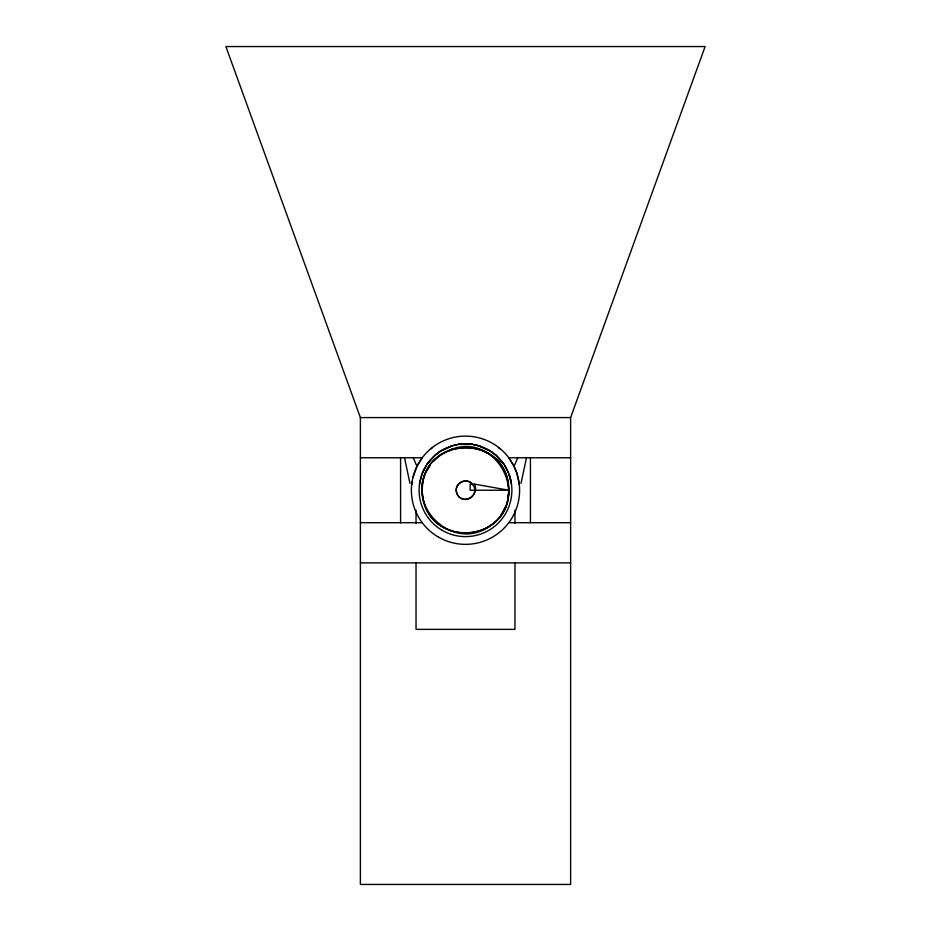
<?xml version="1.0" encoding="UTF-8"?>
<svg xmlns="http://www.w3.org/2000/svg" width="931" height="931" viewBox="0 0 931 931"><rect width="100%" height="100%" fill="white"/><g stroke="black" fill="none" stroke-linecap="round" stroke-linejoin="round"><path stroke-width="1.4" d="M422.302 492.534C418.159 440.06 499.365 430.134 508.012 482.072C517.229 543.262 427.143 552.316 422.278 492.534C425.118 547.125 507.767 545.787 508.757 491.079C509.874 435.964 426.479 431.961 422.36 486.971M508.291 496.607L508.757 491.068M411.677 484.655L412.049 482.049M419.509 484.26L421.883 474.601M521.023 483.422L526.492 457.796M412.887 477.615L416.948 466.35L421.894 458.389M570.622 417.577L705.116 46.55L225.884 46.55L360.378 417.577L360.378 884.45L570.622 884.45L570.622 417.577L360.378 417.577M519.323 484.655L516.786 472.983L514.052 466.35L517.845 457.54M422.337 473.297L426.363 465.465M422.337 473.274L424.245 469.061M501.111 514.808L505.417 506.918M426.829 470.853L429.656 466.012M429.75 465.872C401.645 504.381 454.142 554.62 491.405 524.909C530.845 497.305 496.502 432.252 451.465 449.312M427.073 464.266L435.114 455.201L440.188 451.372L435.114 455.201M427.073 464.266L430.704 459.577M433.09 461.578L441.48 454.223L451.465 449.312M430.599 448.986L432.612 447.439M452.222 445.798L441.387 450.709L452.163 445.821L457.482 444.634M467.327 533.463L472.808 532.869M458.727 444.355L472.203 444.343M458.797 444.343L472.273 444.355M458.983 443.854L472.017 443.854M360.378 457.773L422.209 457.773M508.792 457.773L570.622 457.773M474.775 484.167L470.143 484.167L470.143 490.23L508.792 490.23L474.775 484.167C479.779 498.143 458.68 506.429 456.237 490.73C455.387 481.827 468.281 477.359 473.076 484.923M360.378 522.698L422.209 522.698M508.792 522.698L570.622 522.698M360.378 562.894L570.622 562.894M473.518 444.634L478.778 445.798L489.613 450.709L478.837 445.821L473.588 444.646M483.294 450.802L488.181 453.397M498.434 447.474L500.447 449.021M503.927 464.266L495.92 455.224L490.812 451.372L495.886 455.201L503.927 464.266M509.129 458.413L514.052 466.35M504.637 465.465L508.663 473.274M413.155 457.54L416.948 466.35M510.933 480.943L509.117 474.601L511.491 484.26M404.508 457.796L409.977 483.422M530.426 457.773L530.426 522.698M514.971 510.188L514.971 523.269M514.971 562.51L514.971 629.368L416.029 629.368L416.029 562.51M416.029 510.188L416.029 523.269M400.574 457.773L400.574 522.698M438.443 537.094A54.103 54.103 0 0 0 519.603 490.23A54.103 54.103 0 0 0 438.443 443.377A54.103 54.103 0 0 0 438.443 537.094M442.306 530.402A46.375 46.375 0 0 0 511.875 490.23A46.375 46.375 0 0 0 442.306 450.069A46.375 46.375 0 0 0 442.306 530.402M460.857 498.271A9.275 9.275 0 0 0 474.775 490.23A9.275 9.275 0 0 0 460.857 482.2A9.275 9.275 0 0 0 460.857 498.271"/></g></svg>
